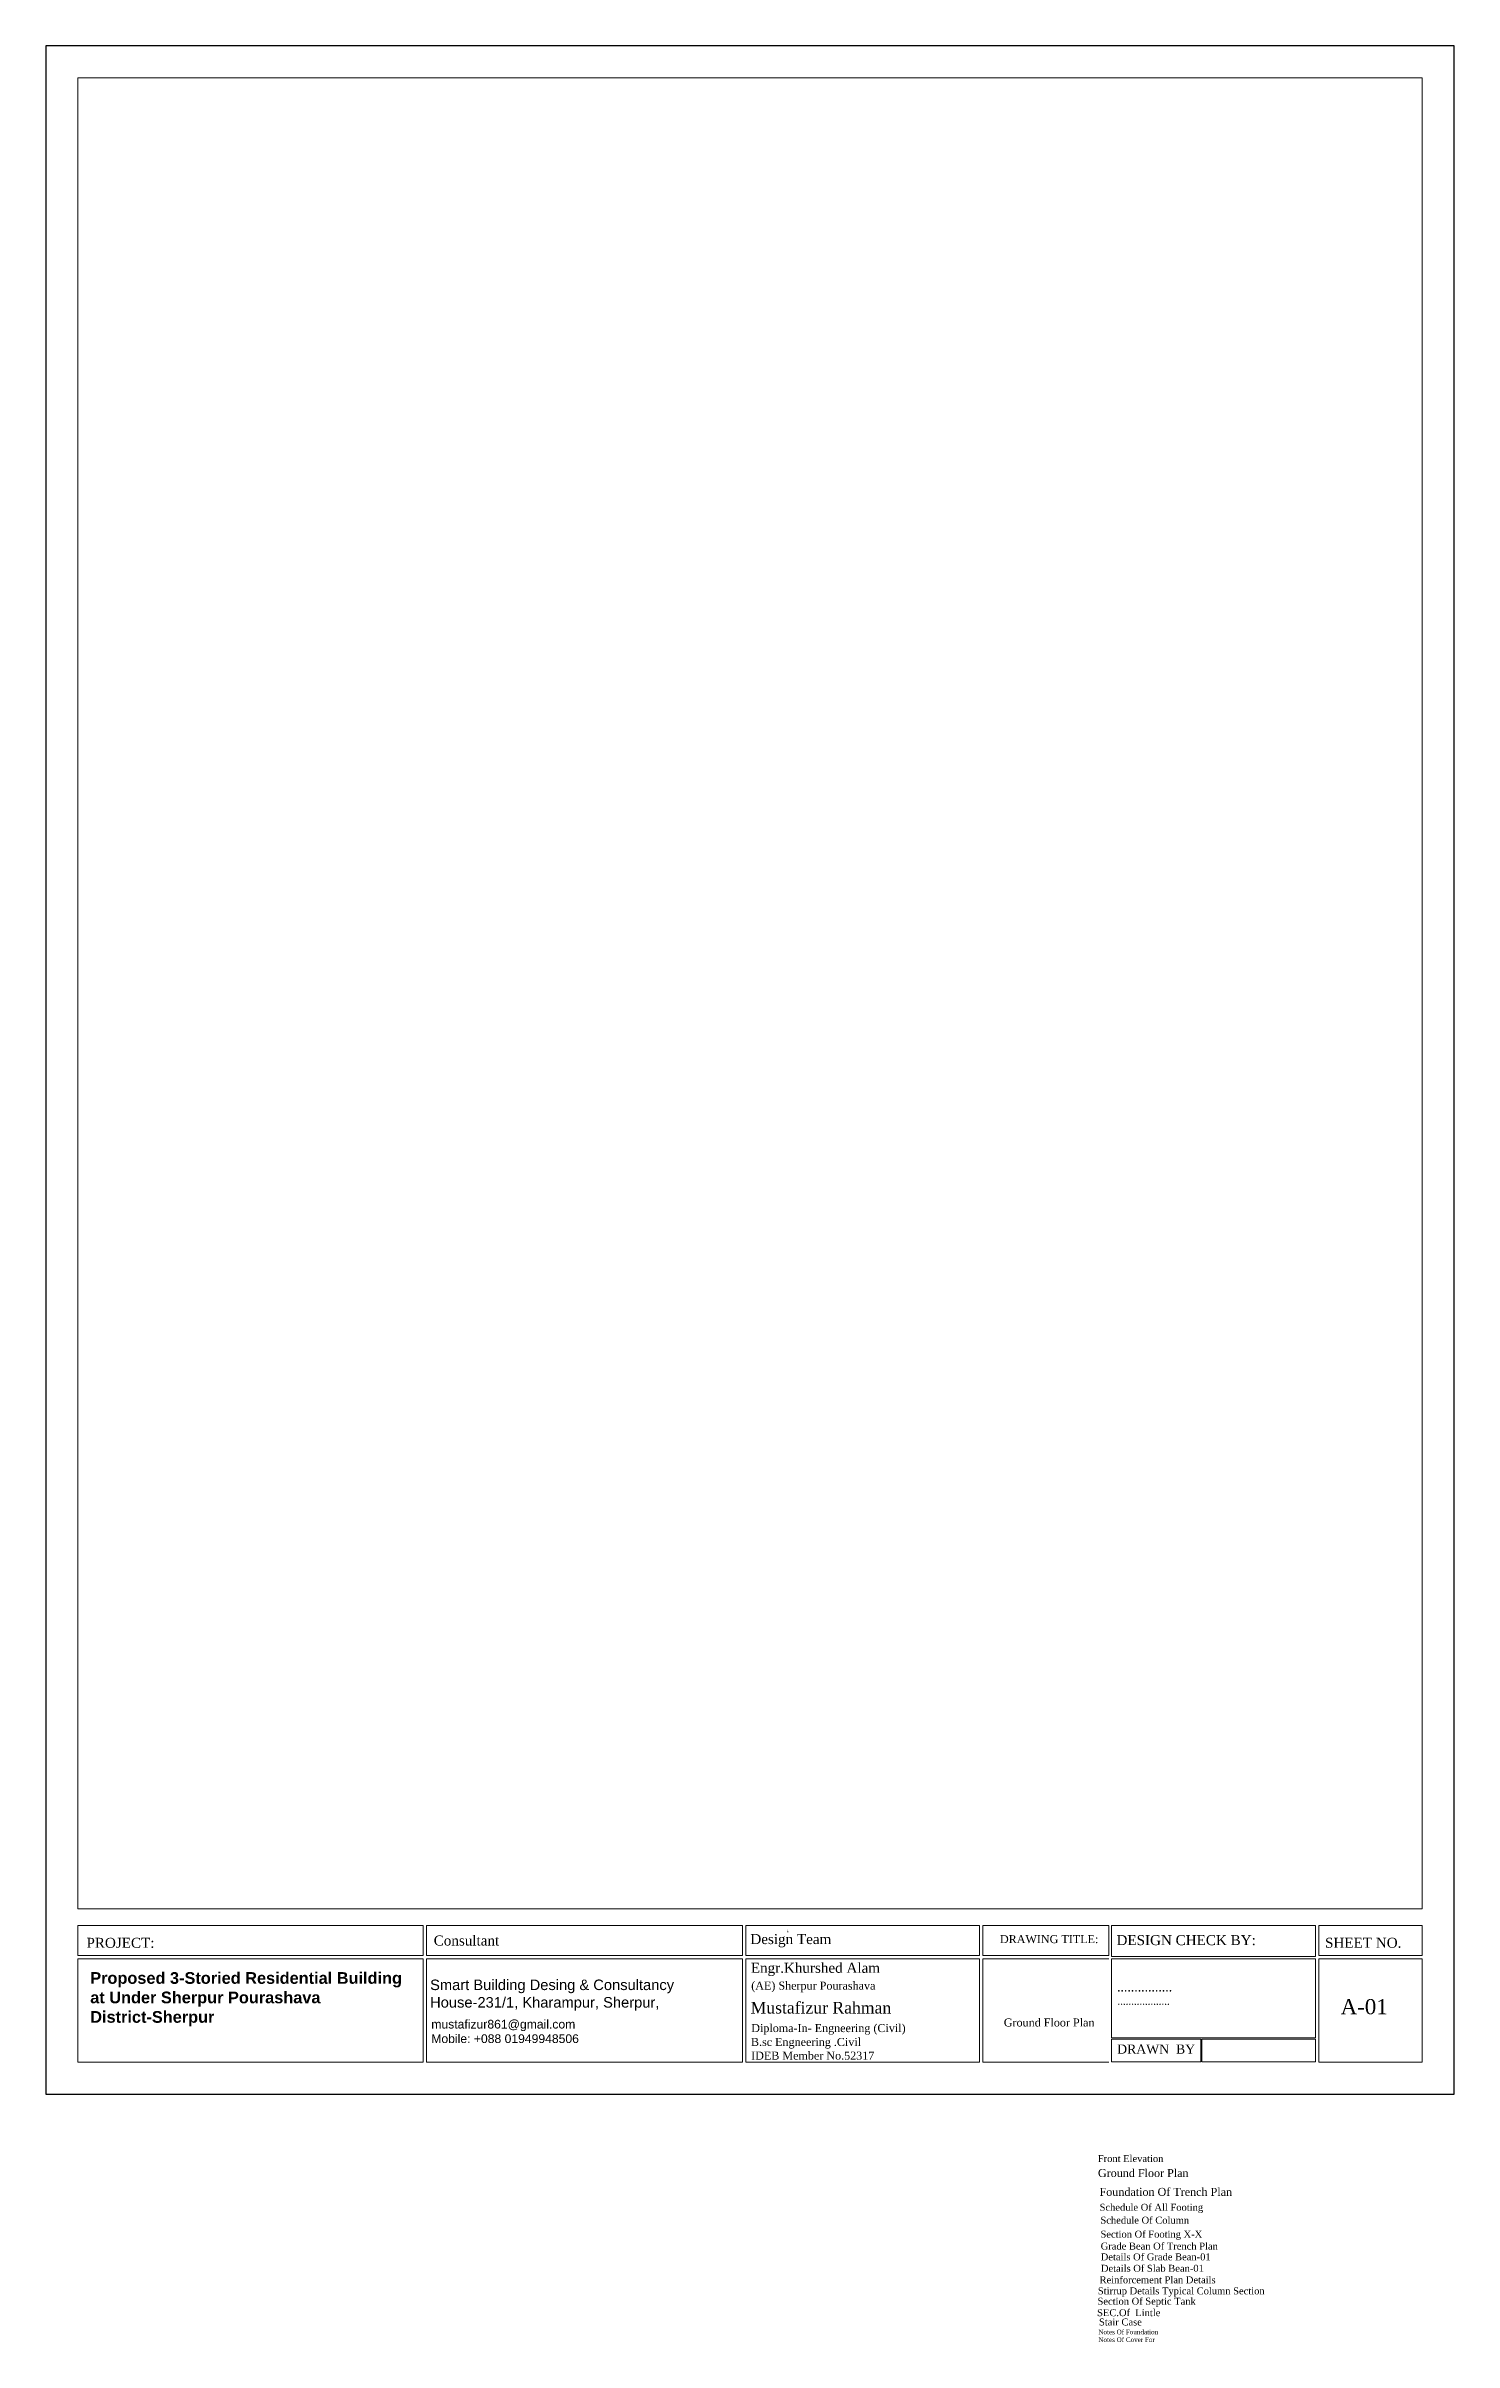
# Model space of a CAD drawing. Header units: inches. Extents: x -4010 to 92088, y -38563 to -1318.
# Drawn here: x 33457 to 34672, y -8636 to -6654 of the extents above; entities that cross this region are included whole.
import ezdxf

# ---------------------------------------------------------------- set-up
doc = ezdxf.new("R2010")
doc.units = ezdxf.units.IN
doc.header["$MEASUREMENT"] = 0
doc.layers.add('dia', color=4, linetype='Continuous')
doc.layers.add('wall', color=3, linetype='Continuous')
doc.layers.add('sheet', color=150, linetype='Continuous', lineweight=20)
doc.styles.add('ARIAL', font='arial.ttf')
doc.styles.get("Standard").update_dxf_attribs({"font": 'ARIALN.TTF'})
doc.styles.add('time-new-roman', font='times.ttf')

msp = doc.modelspace()

# ---------------------------------------------------------------- linework, layer by layer
at = {"layer": 'Defpoints'}
msp.add_lwpolyline([(33456.728, -6653.662), (33456.728, -8421.744), (34672.284, -8421.744), (34672.284, -6653.662)], close=True, dxfattribs=at)
at = {"layer": 'sheet'}
for p, q in [((33782.351, -8276.245), (33484.297, -8276.245)), ((33484.297, -8276.245), (33484.297, -8302.177)), ((33782.351, -8276.245), (33782.351, -8302.177)), ((34058.059, -8276.245), (33785.114, -8276.245)), ((33785.114, -8276.245), (33785.114, -8302.177)), ((34058.059, -8276.245), (34058.059, -8302.177)), ((34262.649, -8276.245), (34060.931, -8276.245)), ((34060.931, -8276.245), (34060.931, -8302.177)), ((34262.649, -8276.245), (34262.649, -8302.177)), ((34374.375, -8276.245), (34265.453, -8276.245)), ((34265.453, -8276.245), (34265.453, -8302.177)), ((34374.375, -8276.245), (34374.375, -8302.177)), ((34552.542, -8276.245), (34376.532, -8276.245)), ((34376.532, -8276.245), (34376.532, -8302.853)), ((34552.542, -8276.245), (34552.542, -8302.853)), ((33484.297, -8302.177), (33782.351, -8302.177)), ((33785.114, -8302.177), (34058.059, -8302.177)), ((34060.931, -8302.177), (34262.649, -8302.177)), ((34265.453, -8302.177), (34374.375, -8302.177)), ((34376.532, -8302.853), (34552.542, -8302.853)), ((34555.48, -8302.177), (34644.658, -8302.177)), ((33484.297, -8304.94), (33782.351, -8304.94)), ((33484.297, -8304.94), (33484.297, -8394.117)), ((33782.351, -8304.94), (33782.351, -8394.117)), ((33785.114, -8304.94), (34058.059, -8304.94)), ((33785.114, -8304.94), (33785.114, -8394.117)), ((34058.059, -8304.94), (34058.059, -8394.117)), ((34060.931, -8304.94), (34262.649, -8304.94)), ((34060.931, -8304.94), (34060.931, -8394.117)), ((34262.649, -8304.94), (34262.649, -8394.117)), ((34265.453, -8304.94), (34374.375, -8304.94)), ((34265.453, -8304.94), (34265.453, -8394.034)), ((34376.532, -8305.01), (34552.542, -8305.01)), ((34376.532, -8305.01), (34376.532, -8373.238)), ((34552.542, -8305.01), (34552.542, -8373.238)), ((34555.48, -8304.94), (34644.658, -8304.94)), ((34376.532, -8373.238), (34552.542, -8373.238)), ((34376.532, -8374.273), (34376.532, -8393.91)), ((34376.532, -8374.273), (34453.587, -8374.273)), ((34453.587, -8374.273), (34453.587, -8393.91)), ((34454.622, -8374.273), (34552.542, -8374.273)), ((34454.622, -8374.273), (34454.622, -8393.91)), ((34552.542, -8374.273), (34552.542, -8393.91)), ((33484.297, -8394.117), (33782.351, -8394.117)), ((33785.114, -8394.117), (34058.059, -8394.117)), ((34060.931, -8394.117), (34262.649, -8394.117)), ((34265.453, -8394.034), (34374.375, -8394.034)), ((34376.532, -8393.91), (34453.587, -8393.91)), ((34454.622, -8393.91), (34552.542, -8393.91))]:
    msp.add_line(p, q, dxfattribs=at)
for points in [[(34644.658, -8261.88), (34644.658, -6681.289), (33484.354, -6681.289), (33484.354, -8261.88)], [(34555.48, -8394.117), (34644.658, -8394.117), (34644.658, -8304.94), (34555.48, -8304.94)]]:
    msp.add_lwpolyline(points, close=True, dxfattribs=at)
for points in [[(34644.658, -8302.177), (34644.658, -8276.245), (34555.48, -8276.245), (34555.48, -8302.177)], [(34555.48, -8304.94), (34555.48, -8394.117), (34644.658, -8394.117), (34644.658, -8304.94), (34555.48, -8304.94)]]:
    msp.add_lwpolyline(points, dxfattribs=at)

# ---------------------------------------------------------------- texts
at = {"layer": 'dia', "insert": (34097.498, -8279.849), "char_height": 0.15, "width": 3.24577, "attachment_point": 1, "rotation": 270}
msp.add_mtext('Engr. Md. {\\fArial Narrow|b1|i0|c0|p34;Borhan Uddin\\PB.Sc} Engineer [Civil], F-5002\\PMunicipal Engineer\\PUGIIP - lll\\PSherpur Pourashava\\PDistrict-Sherpur', dxfattribs=at)
at = {"layer": 'wall', "linetype": 'Continuous', "style": 'time-new-roman'}
for s, height, p in [('Consultant', 8.6332, (33791.493, -8293.439)), ('Design Team', 8.63321, (34064.819, -8292.181)), ('Engr.Khurshed Alam', 8.63321, (34065.205, -8316.986)), ('(AE) Sherpur Pourashava', 6.90657, (34065.563, -8331.49)), ('Mustafizur Rahman', 10.07962, (34065.037, -8352.15)), ('Diploma-In- Engneering (Civil) ', 6.90657, (34065.597, -8368.148)), ('B.sc Engneering .Civil ', 6.90657, (34065.333, -8380.133)), ('IDEB Member No.52317 ', 6.90657, (34065.51, -8391.929))]:
    msp.add_text(s, height=height, dxfattribs=at).set_placement(p)
at = {"layer": 'wall', "linetype": 'Continuous', "attachment_point": 1, "style": 'time-new-roman'}
for s, insert, char_height, width in [('DRAWING TITLE:', (34280.275, -8284.462), 6.90657, 477.28176), ('DESIGN CHECK BY:', (34380.857, -8284.451), 8.63321, 121.55553), ('SHEET NO.', (34560.896, -8286.714), 8.6332, 477.28176), ('\\pt1.472;{\\fArial|b1|i0|c0|p34;Proposed 3-Storied Residential Building at Under Sherpur Pourashava District-Sherpur\\P  }', (33494.98, -8316.415), 10.079619, 275.86555), ('................         ', (34381.363, -8325.208), 7.8693, 372.62069), ('...................', (34381.66, -8338.248), 6.29544, 298.09655), ('A-01            ', (34574.352, -8339.656), 13.10351, 55.22424), ('Ground Floor Plan', (34283.601, -8356.415), 6.90657, 142.23753), ('DRAWN  BY           ', (34381.42, -8378.889), 7.8693, 372.62069), ('Front Elevation', (34364.754, -8474.32), 6, 142.23753), ('Ground Floor Plan', (34364.867, -8486.364), 6.90657, 142.23753), ('Foundation Of Trench Plan', (34366.223, -8502.627), 6.90657, 142.23753), ('Schedule Of All Footing', (34366.292, -8516.361), 6, 142.23753), ('Schedule Of Column', (34367.025, -8527.527), 6, 142.23753), ('Section Of Footing X-X', (34367.051, -8539.594), 6, 142.23753), ('Details Of Grade Bean-01', (34367.281, -8559.188), 6, 142.23753), ('Grade Bean Of Trench Plan', (34367.226, -8549.902), 6, 142.23753), ('Reinforcement Plan Details', (34366.259, -8579.018), 6, 142.23753), ('Details Of Slab Bean-01', (34367.424, -8569.047), 6, 142.23753), ('Section Of Septic Tank', (34364.491, -8597.476), 6, 142.23753), ('Stirrup Details Typical Column Section', (34364.785, -8588.559), 6, 142.23753), ('SEC.Of  Lintle ', (34364.134, -8607.379), 6, 142.23753), ('Stair Case ', (34365.769, -8615.405), 6, 142.23753), ('Notes Of Foundation\\PNotes Of Cover For', (34365.245, -8625.019), 4, 142.23753)]:
    msp.add_mtext(s, dxfattribs=dict(at, insert=insert, char_height=char_height, width=width))
at = {"layer": 'wall', "attachment_point": 1}
for s, insert, char_height, width, style in [('PROJECT:', (33491.725, -8286.789), 8.6332, 477.28176, 'time-new-roman'), ('Smart Building Desing & Consultancy\\PHouse-231/1, Kharampur, Sherpur, ', (33788.371, -8322.816), 9.07166, 359.56802, 'ARIAL'), ('mustafizur861@gmail.com \\PMobile: +088 01949948506', (33789.402, -8357.579), 7.50861, 138.66937, 'ARIAL')]:
    msp.add_mtext(s, dxfattribs=dict(at, insert=insert, char_height=char_height, width=width, style=style))

doc.saveas('drawing.dxf')
